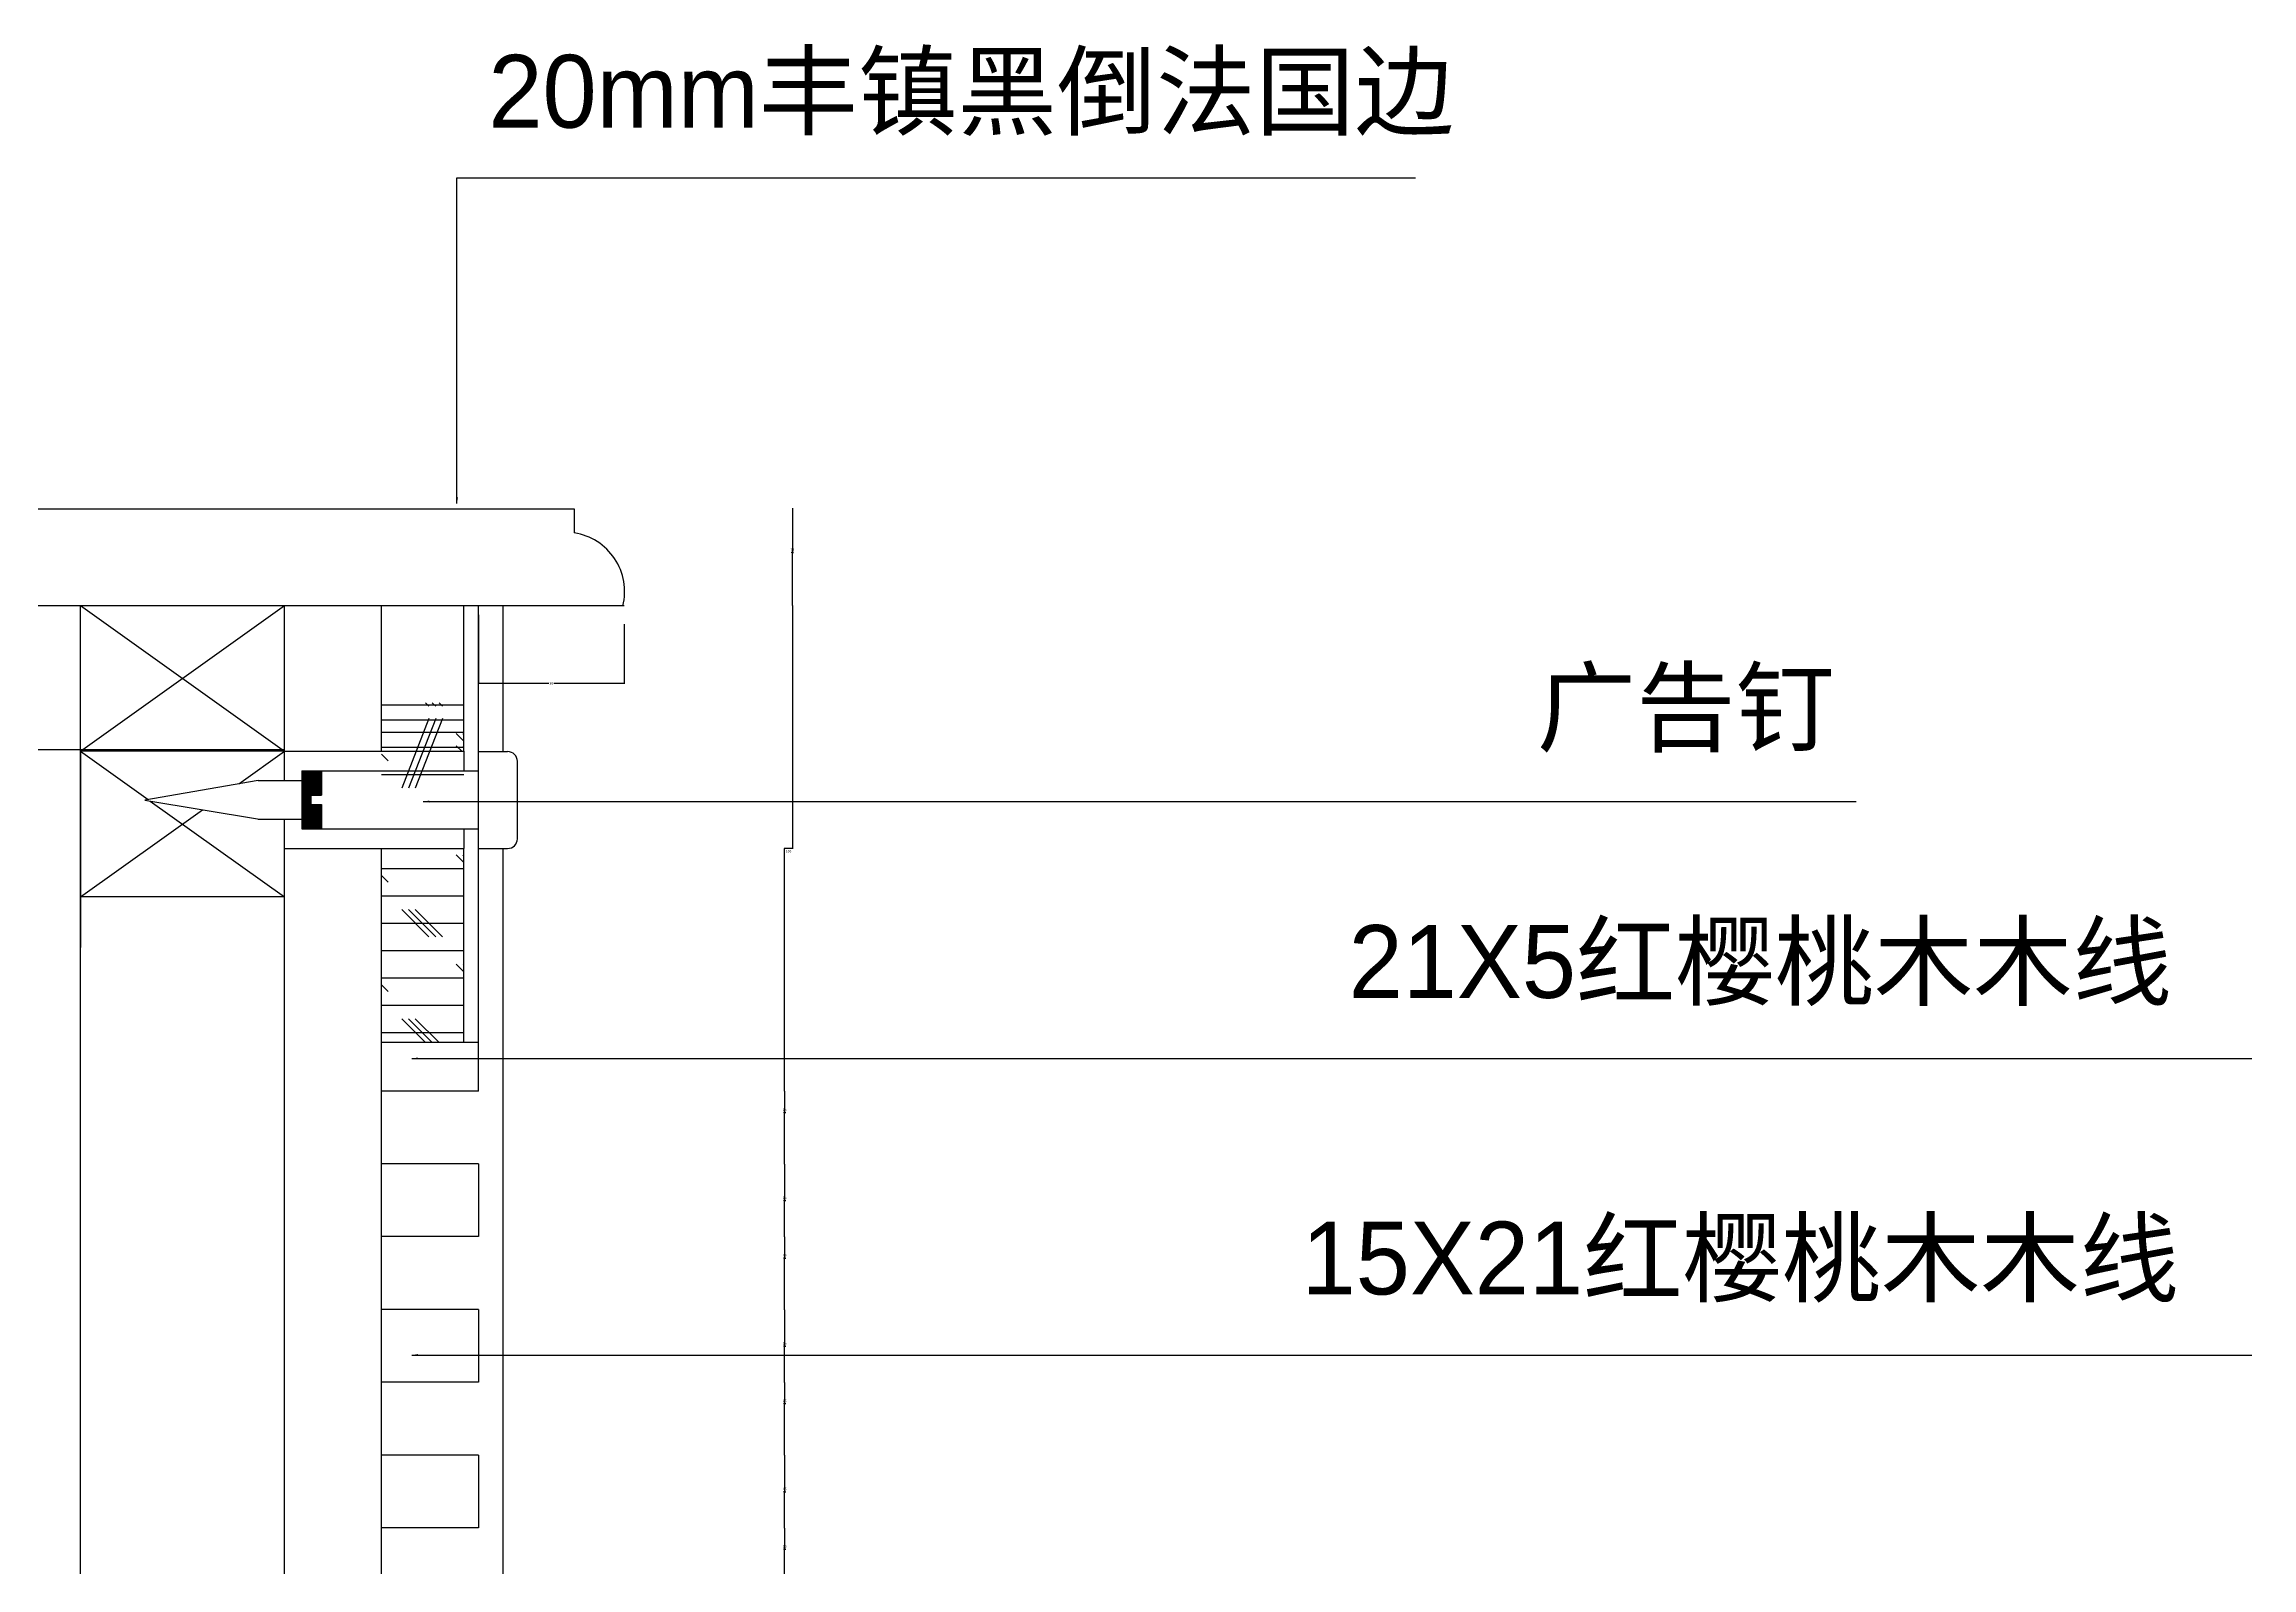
# Model space of a CAD drawing. Header units: metres. Extents: x 301917 to 303412, y 2705 to 5321.
# Drawn here: x 302503 to 303412, y 4606 to 5234 of the extents above; entities that cross this region are included whole.
import ezdxf

# ---------------------------------------------------------------- set-up
doc = ezdxf.new("R2010")
doc.units = ezdxf.units.M
for name, color, linetype in [('1', 5, 'Continuous'), ('10', 8, 'Continuous'), ('12', 1, 'Continuous'), ('17', 1, 'Continuous'), ('7', 7, 'Continuous'), ('LAYER4', 1, 'Continuous')]:
    doc.layers.add(name, color=color, linetype=linetype)
doc.dimstyles.get("Standard").update_dxf_attribs({"dimtxt": 2.5, "dimasz": 2.5, "dimexe": 1.25, "dimexo": 0.625, "dimtad": 1, "dimcen": 2.5, "dimazin": 3, "dimtfac": 1, "dimtmove": 0, "dimatfit": 3})

# ---------------------------------------------------------------- blocks, each defined once
blk = doc.blocks.new('_CLOSEDFILLED')
at = {"color": 0, "linetype": 'BYBLOCK'}
blk.add_solid([(-1, 0.2), (0, 0), (-1, -0.2)], dxfattribs=at)
blk = doc.blocks.new('*D10')
for p, q in [((302810.99, 5043.03), (302810.99, 5024.8)), ((302810.74, 5024.8), (302810.49, 5024.8)), ((302810.99, 5024.8), (302811.01, 5024.8)), ((302811.01, 5002.84), (302811.01, 5024.8)), ((302811.26, 5024.8), (302811.51, 5024.8))]:
    blk.add_line(p, q)
at = {"layer": 'Defpoints'}
for p in [(302810.99, 5043.03), (302810.99, 5024.8), (302811.01, 5002.84)]:
    blk.add_point(p, dxfattribs=at)
at = {"layer": '7', "xscale": 0.25, "yscale": 0.25}
blk.add_blockref('_CLOSEDFILLED', (302810.99, 5024.8), dxfattribs=at)
at = {"layer": '7', "xscale": 0.25, "yscale": 0.25, "rotation": 180}
blk.add_blockref('_CLOSEDFILLED', (302811.01, 5024.8), dxfattribs=at)
at = {"layer": '7', "insert": (302811, 5025.925), "char_height": 1, "attachment_point": 5}
blk.add_mtext('20', dxfattribs=at)
blk = doc.blocks.new('*D17')
for p, q in [((302811.01, 5002.84), (302811.01, 4902.79)), ((302811.26, 4902.79), (302807.55, 4902.79)), ((302807.8, 4802.74), (302807.8, 4902.79))]:
    blk.add_line(p, q)
at = {"layer": 'Defpoints'}
for p in [(302811.01, 5002.84), (302811.01, 4902.79), (302807.8, 4802.74)]:
    blk.add_point(p, dxfattribs=at)
at = {"layer": '7', "xscale": 0.25, "yscale": 0.25}
blk.add_blockref('_CLOSEDFILLED', (302807.8, 4902.79), dxfattribs=at)
at = {"layer": '7', "xscale": 0.25, "yscale": 0.25, "rotation": 180}
blk.add_blockref('_CLOSEDFILLED', (302811.01, 4902.79), dxfattribs=at)
at = {"layer": '7', "insert": (302809.405, 4901.665), "char_height": 1, "attachment_point": 5}
blk.add_mtext('100', dxfattribs=at)
blk = doc.blocks.new('*D18')
for p, q in [((302807.8, 4652.74), (302807.8, 4637.74)), ((302807.55, 4637.74), (302807.3, 4637.74)), ((302807.8, 4622.74), (302807.8, 4637.74)), ((302807.8, 4637.74), (302807.8, 4637.74)), ((302808.05, 4637.74), (302808.3, 4637.74))]:
    blk.add_line(p, q)
at = {"layer": 'Defpoints'}
for p in [(302807.8, 4652.74), (302807.8, 4637.74), (302807.8, 4622.74)]:
    blk.add_point(p, dxfattribs=at)
at = {"layer": '7', "xscale": 0.25, "yscale": 0.25}
blk.add_blockref('_CLOSEDFILLED', (302807.8, 4637.74), dxfattribs=at)
at = {"layer": '7', "xscale": 0.25, "yscale": 0.25, "rotation": 180}
blk.add_blockref('_CLOSEDFILLED', (302807.8, 4637.74), dxfattribs=at)
at = {"layer": '7', "insert": (302807.8, 4638.865), "char_height": 1, "attachment_point": 5}
blk.add_mtext('15', dxfattribs=at)
blk = doc.blocks.new('*D19')
for p, q in [((302807.8, 4682.74), (302807.8, 4674.03)), ((302807.55, 4674.03), (302807.3, 4674.03)), ((302807.8, 4652.74), (302807.8, 4674.03)), ((302807.8, 4674.03), (302807.8, 4674.03)), ((302808.05, 4674.03), (302808.3, 4674.03))]:
    blk.add_line(p, q)
at = {"layer": 'Defpoints'}
for p in [(302807.8, 4682.74), (302807.8, 4674.03), (302807.8, 4652.74)]:
    blk.add_point(p, dxfattribs=at)
at = {"layer": '7', "xscale": 0.25, "yscale": 0.25}
blk.add_blockref('_CLOSEDFILLED', (302807.8, 4674.03), dxfattribs=at)
at = {"layer": '7', "xscale": 0.25, "yscale": 0.25, "rotation": 180}
blk.add_blockref('_CLOSEDFILLED', (302807.8, 4674.03), dxfattribs=at)
at = {"layer": '7', "insert": (302807.8, 4675.155), "char_height": 1, "attachment_point": 5}
blk.add_mtext('15', dxfattribs=at)
blk = doc.blocks.new('*D20')
for p, q in [((302807.8, 4622.74), (302807.8, 4614.03)), ((302807.55, 4614.03), (302807.3, 4614.03)), ((302807.8, 4592.74), (302807.8, 4614.03)), ((302807.8, 4614.03), (302807.8, 4614.03)), ((302808.05, 4614.03), (302808.3, 4614.03))]:
    blk.add_line(p, q)
at = {"layer": 'Defpoints'}
for p in [(302807.8, 4622.74), (302807.8, 4614.03), (302807.8, 4592.74)]:
    blk.add_point(p, dxfattribs=at)
at = {"layer": '7', "xscale": 0.25, "yscale": 0.25}
blk.add_blockref('_CLOSEDFILLED', (302807.8, 4614.03), dxfattribs=at)
at = {"layer": '7', "xscale": 0.25, "yscale": 0.25, "rotation": 180}
blk.add_blockref('_CLOSEDFILLED', (302807.8, 4614.03), dxfattribs=at)
at = {"layer": '7', "insert": (302807.8, 4615.155), "char_height": 1, "attachment_point": 5}
blk.add_mtext('15', dxfattribs=at)
blk = doc.blocks.new('*D21')
for p, q in [((302807.8, 4712.74), (302807.8, 4697.74)), ((302807.55, 4697.74), (302807.3, 4697.74)), ((302807.8, 4682.74), (302807.8, 4697.74)), ((302807.8, 4697.74), (302807.8, 4697.74)), ((302808.05, 4697.74), (302808.3, 4697.74))]:
    blk.add_line(p, q)
at = {"layer": 'Defpoints'}
for p in [(302807.8, 4712.74), (302807.8, 4697.74), (302807.8, 4682.74)]:
    blk.add_point(p, dxfattribs=at)
at = {"layer": '7', "xscale": 0.25, "yscale": 0.25}
blk.add_blockref('_CLOSEDFILLED', (302807.8, 4697.74), dxfattribs=at)
at = {"layer": '7', "xscale": 0.25, "yscale": 0.25, "rotation": 180}
blk.add_blockref('_CLOSEDFILLED', (302807.8, 4697.74), dxfattribs=at)
at = {"layer": '7', "insert": (302807.8, 4698.865), "char_height": 1, "attachment_point": 5}
blk.add_mtext('15', dxfattribs=at)
blk = doc.blocks.new('*D22')
for p, q in [((302807.8, 4742.74), (302807.8, 4734.03)), ((302807.55, 4734.03), (302807.3, 4734.03)), ((302807.8, 4712.74), (302807.8, 4734.03)), ((302807.8, 4734.03), (302807.8, 4734.03)), ((302808.05, 4734.03), (302808.3, 4734.03))]:
    blk.add_line(p, q)
at = {"layer": 'Defpoints'}
for p in [(302807.8, 4742.74), (302807.8, 4734.03), (302807.8, 4712.74)]:
    blk.add_point(p, dxfattribs=at)
at = {"layer": '7', "xscale": 0.25, "yscale": 0.25}
blk.add_blockref('_CLOSEDFILLED', (302807.8, 4734.03), dxfattribs=at)
at = {"layer": '7', "xscale": 0.25, "yscale": 0.25, "rotation": 180}
blk.add_blockref('_CLOSEDFILLED', (302807.8, 4734.03), dxfattribs=at)
at = {"layer": '7', "insert": (302807.8, 4735.155), "char_height": 1, "attachment_point": 5}
blk.add_mtext('15', dxfattribs=at)
blk = doc.blocks.new('*D23')
for p, q in [((302807.8, 4772.74), (302807.8, 4757.74)), ((302807.55, 4757.74), (302807.3, 4757.74)), ((302807.8, 4742.74), (302807.8, 4757.74)), ((302807.8, 4757.74), (302807.8, 4757.74)), ((302808.05, 4757.74), (302808.3, 4757.74))]:
    blk.add_line(p, q)
at = {"layer": 'Defpoints'}
for p in [(302807.8, 4772.74), (302807.8, 4757.74), (302807.8, 4742.74)]:
    blk.add_point(p, dxfattribs=at)
at = {"layer": '7', "xscale": 0.25, "yscale": 0.25}
blk.add_blockref('_CLOSEDFILLED', (302807.8, 4757.74), dxfattribs=at)
at = {"layer": '7', "xscale": 0.25, "yscale": 0.25, "rotation": 180}
blk.add_blockref('_CLOSEDFILLED', (302807.8, 4757.74), dxfattribs=at)
at = {"layer": '7', "insert": (302807.8, 4758.865), "char_height": 1, "attachment_point": 5}
blk.add_mtext('15', dxfattribs=at)
blk = doc.blocks.new('*D24')
for p, q in [((302807.55, 4794.03), (302807.3, 4794.03)), ((302807.8, 4802.74), (302807.8, 4794.03)), ((302807.8, 4772.74), (302807.8, 4794.03)), ((302807.8, 4794.03), (302807.8, 4794.03)), ((302808.05, 4794.03), (302808.3, 4794.03))]:
    blk.add_line(p, q)
at = {"layer": 'Defpoints'}
for p in [(302807.8, 4802.74), (302807.8, 4794.03), (302807.8, 4772.74)]:
    blk.add_point(p, dxfattribs=at)
at = {"layer": '7', "xscale": 0.25, "yscale": 0.25}
blk.add_blockref('_CLOSEDFILLED', (302807.8, 4794.03), dxfattribs=at)
at = {"layer": '7', "xscale": 0.25, "yscale": 0.25, "rotation": 180}
blk.add_blockref('_CLOSEDFILLED', (302807.8, 4794.03), dxfattribs=at)
at = {"layer": '7', "insert": (302807.8, 4795.155), "char_height": 1, "attachment_point": 5}
blk.add_mtext('15', dxfattribs=at)
blk = doc.blocks.new('*D25')
for p, q in [((302681.66, 4999.11), (302681.66, 4970.8)), ((302741.65, 4995.23), (302741.65, 4970.8)), ((302710.655, 4970.8), (302681.41, 4970.8)), ((302741.9, 4970.8), (302712.655, 4970.8))]:
    blk.add_line(p, q)
at = {"layer": 'Defpoints'}
for p in [(302681.66, 4999.11), (302741.65, 4995.23), (302741.65, 4970.8)]:
    blk.add_point(p, dxfattribs=at)
at = {"layer": '7', "xscale": 0.25, "yscale": 0.25}
blk.add_blockref('_CLOSEDFILLED', (302681.66, 4970.8), dxfattribs=at)
at = {"layer": '7', "xscale": 0.25, "yscale": 0.25, "rotation": 180}
blk.add_blockref('_CLOSEDFILLED', (302741.65, 4970.8), dxfattribs=at)
at = {"layer": '7', "insert": (302711.655, 4970.8), "char_height": 1, "attachment_point": 5}
blk.add_mtext('30', dxfattribs=at)

msp = doc.modelspace()

# ---------------------------------------------------------------- linework, layer by layer
at = {"layer": '1'}
for p, q in [((302691.65, 5002.84), (302691.65, 4942.69)), ((302691.65, 4902.76), (302691.65, 3502.76))]:
    msp.add_line(p, q, dxfattribs=at)
at = {"layer": '10'}
for p, q in [((302641.65, 4961.99), (302675.65, 4961.99)), ((302661.24, 4961.37), (302659.76, 4962.84)), ((302664.05, 4961.37), (302662.58, 4962.84)), ((302666.87, 4961.37), (302665.39, 4962.84)), ((302641.65, 4955.74), (302675.65, 4955.74)), ((302641.65, 4950.74), (302675.65, 4950.74)), ((302661.24, 4956.37), (302649.99, 4927.62)), ((302664.05, 4956.37), (302652.8, 4927.62)), ((302666.87, 4956.37), (302655.62, 4927.62)), ((302675.65, 4946.96), (302672.49, 4950.12)), ((302675.65, 4949.77), (302675.3, 4950.12)), ((302641.65, 4944.49), (302675.65, 4944.49)), ((302644.37, 4938.87), (302641.65, 4941.58)), ((302674.76, 4942.84), (302672.49, 4945.12)), ((302675.65, 4944.77), (302675.3, 4945.12)), ((302641.65, 4933.24), (302675.65, 4933.24)), ((302641.65, 4894.49), (302675.65, 4894.49)), ((302675.65, 4896.96), (302672.49, 4900.12)), ((302675.65, 4899.77), (302675.3, 4900.12)), ((302644.37, 4888.87), (302641.65, 4891.58)), ((302641.65, 4883.24), (302675.65, 4883.24)), ((302661.24, 4866.37), (302649.99, 4877.62)), ((302664.05, 4866.37), (302652.8, 4877.62)), ((302666.87, 4866.37), (302655.62, 4877.62)), ((302641.65, 4871.99), (302675.65, 4871.99)), ((302641.65, 4860.74), (302675.65, 4860.74)), ((302641.65, 4849.49), (302675.65, 4849.49)), ((302675.65, 4851.96), (302672.49, 4855.12)), ((302675.65, 4854.77), (302675.3, 4855.12)), ((302644.37, 4843.87), (302641.65, 4846.58)), ((302641.65, 4838.24), (302675.65, 4838.24)), ((302659.76, 4822.84), (302649.99, 4832.62)), ((302662.58, 4822.84), (302652.8, 4832.62)), ((302665.39, 4822.84), (302655.62, 4832.62)), ((302641.65, 4826.99), (302675.65, 4826.99))]:
    msp.add_line(p, q, dxfattribs=at)
at = {"layer": '12'}
for p, q in [((302097.13, 5042.84), (302721.12, 5042.76)), ((302721.12, 5042.76), (302721.12, 5032.8)), ((302097.13, 5002.84), (302741.65, 5002.84)), ((302517.63, 3202.76), (302517.63, 5002.84)), ((302517.63, 4942.84), (302601.65, 5002.84)), ((302517.63, 5002.84), (302601.65, 4942.84)), ((302601.65, 4930.84), (302601.65, 5002.84)), ((302641.65, 4942.84), (302641.65, 5002.84)), ((302675.65, 4942.84), (302675.65, 5002.84)), ((302681.65, 4802.84), (302681.65, 5002.84)), ((302097.13, 4943.6), (302601.65, 4943.6)), ((302517.63, 4942.84), (302545.54, 4922.91)), ((302517.63, 4942.84), (302517.63, 4861.94)), ((302601.65, 4942.84), (302517.63, 4942.84)), ((302582.89, 4929.45), (302601.65, 4942.84)), ((302601.65, 4930.84), (302601.65, 4942.84)), ((302546.4, 4922.3), (302601.65, 4882.84)), ((302517.63, 4882.84), (302567.89, 4918.74)), ((302601.65, 3490.76), (302601.65, 4914.84)), ((302601.65, 4861.94), (302601.65, 4914.84)), ((302641.65, 3502.76), (302641.65, 4902.84)), ((302675.65, 4822.84), (302675.65, 4902.84)), ((302681.65, 4802.84), (302641.65, 4802.84))]:
    msp.add_line(p, q, dxfattribs=at)
msp.add_arc((302717.42, 5008.65), 24.43, 346.11, 81.29, dxfattribs=at)
at = {"layer": '17'}
for p, q in [((302601.65, 4942.84), (302675.65, 4942.84)), ((302675.65, 4942.84), (302675.65, 4934.84)), ((302681.65, 4942.69), (302693.65, 4942.69)), ((302590.85, 4930.84), (302544.15, 4922.67)), ((302590.85, 4930.84), (302608.89, 4930.84)), ((302608.89, 4934.84), (302608.89, 4924.69)), ((302608.89, 4934.84), (302608.89, 4910.84)), ((302608.89, 4934.84), (302672.81, 4934.84)), ((302608.89, 4934.84), (302681.45, 4934.84)), ((302608.89, 4934.75), (302616.89, 4934.75)), ((302608.89, 4934.25), (302616.89, 4934.25)), ((302608.89, 4933.75), (302616.89, 4933.75)), ((302608.89, 4933.25), (302616.89, 4933.25)), ((302608.89, 4932.75), (302616.89, 4932.75)), ((302608.89, 4932.25), (302616.89, 4932.25)), ((302608.89, 4931.75), (302616.89, 4931.75)), ((302608.89, 4931.25), (302616.89, 4931.25)), ((302608.89, 4930.75), (302616.89, 4930.75)), ((302609.55, 4934.84), (302681.65, 4934.84)), ((302616.89, 4934.84), (302616.89, 4924.69)), ((302697.65, 4906.76), (302697.65, 4938.69)), ((302697.65, 4906.76), (302697.65, 4938.69)), ((302544.15, 4922.67), (302591.38, 4914.84)), ((302608.89, 4930.25), (302616.89, 4930.25)), ((302608.89, 4929.75), (302616.89, 4929.75)), ((302608.89, 4929.25), (302616.89, 4929.25)), ((302608.89, 4928.75), (302616.89, 4928.75)), ((302608.89, 4928.25), (302616.89, 4928.25)), ((302608.89, 4927.75), (302616.89, 4927.75)), ((302608.89, 4927.25), (302616.89, 4927.25)), ((302608.89, 4926.75), (302616.89, 4926.75)), ((302608.89, 4926.25), (302616.89, 4926.25)), ((302608.89, 4925.75), (302616.89, 4925.75)), ((302608.89, 4925.25), (302616.89, 4925.25)), ((302608.89, 4924.75), (302616.89, 4924.75)), ((302608.89, 4924.25), (302612.51, 4924.25)), ((302608.89, 4923.75), (302612.51, 4923.75)), ((302608.89, 4923.25), (302612.51, 4923.25)), ((302608.89, 4922.75), (302612.51, 4922.75)), ((302608.89, 4922.25), (302612.51, 4922.25)), ((302608.89, 4921.75), (302612.51, 4921.75)), ((302616.89, 4924.69), (302612.51, 4924.69)), ((302612.51, 4924.69), (302612.51, 4920.97)), ((302590.85, 4914.84), (302608.89, 4914.84)), ((302608.89, 4921.25), (302612.51, 4921.25)), ((302608.89, 4920.75), (302616.89, 4920.75)), ((302608.89, 4920.25), (302616.89, 4920.25)), ((302608.89, 4919.75), (302616.89, 4919.75)), ((302608.89, 4919.25), (302616.89, 4919.25)), ((302608.89, 4918.75), (302616.89, 4918.75)), ((302608.89, 4918.25), (302616.89, 4918.25)), ((302608.89, 4917.75), (302616.89, 4917.75)), ((302608.89, 4917.25), (302616.89, 4917.25)), ((302608.89, 4916.75), (302616.89, 4916.75)), ((302608.89, 4916.25), (302616.89, 4916.25)), ((302608.89, 4915.75), (302616.89, 4915.75)), ((302608.89, 4915.25), (302616.89, 4915.25)), ((302608.89, 4914.75), (302616.89, 4914.75)), ((302608.89, 4914.25), (302616.89, 4914.25)), ((302608.89, 4913.75), (302616.89, 4913.75)), ((302608.89, 4913.25), (302616.89, 4913.25)), ((302608.89, 4912.75), (302616.89, 4912.75)), ((302608.89, 4912.25), (302616.89, 4912.25)), ((302612.51, 4920.97), (302616.89, 4920.97)), ((302616.89, 4920.97), (302616.89, 4910.84)), ((302608.89, 4911.75), (302616.89, 4911.75)), ((302608.89, 4911.25), (302616.89, 4911.25)), ((302608.89, 4910.84), (302672.81, 4910.84)), ((302609.55, 4910.84), (302681.65, 4910.84)), ((302609.55, 4910.84), (302681.65, 4910.84)), ((302675.65, 4910.84), (302675.65, 4902.84)), ((302601.65, 4902.84), (302675.65, 4902.84)), ((302667.15, 4902.84), (302667.15, 4902.84)), ((302681.65, 4902.76), (302693.65, 4902.76))]:
    msp.add_line(p, q, dxfattribs=at)
for centre, start, end in [((302693.65, 4938.69), 0, 90), ((302693.65, 4938.69), 0, 90), ((302693.65, 4906.76), 270, 0), ((302693.65, 4906.76), 270, 0)]:
    msp.add_arc(centre, 4, start, end, dxfattribs=at)
at = {"layer": 'LAYER4'}
for p, q in [((302601.65, 4882.84), (302517.63, 4882.84)), ((302681.65, 4822.84), (302641.65, 4822.84)), ((302681.65, 4802.84), (302641.65, 4802.84)), ((302681.65, 4772.84), (302641.65, 4772.84)), ((302681.65, 4772.84), (302681.65, 4742.84)), ((302681.65, 4742.84), (302641.65, 4742.84)), ((302681.65, 4712.84), (302641.65, 4712.84)), ((302681.65, 4712.84), (302641.65, 4712.84)), ((302681.65, 4712.84), (302681.65, 4682.84)), ((302681.65, 4712.84), (302681.65, 4682.84)), ((302681.65, 4682.84), (302641.65, 4682.84)), ((302681.65, 4682.84), (302641.65, 4682.84)), ((302681.65, 4652.84), (302641.65, 4652.84)), ((302681.65, 4652.84), (302641.65, 4652.84)), ((302681.65, 4652.84), (302681.65, 4622.84)), ((302681.65, 4652.84), (302681.65, 4622.84)), ((302681.65, 4622.84), (302641.65, 4622.84)), ((302681.65, 4622.84), (302641.65, 4622.84))]:
    msp.add_line(p, q, dxfattribs=at)

# ---------------------------------------------------------------- texts
at = {"layer": '7', "char_height": 30, "attachment_point": 1}
for s, insert in [('\\f幼圆|b0|i0|c134|p49;20\\f幼圆|b0|i0|c0|p49;mm\\f幼圆|b0|i0|c134|p49;丰镇黑倒法国边', (302685.72, 5229.8)), ('\\f幼圆|b0|i0|c134|p49;广告钉', (303117.74, 4975.93)), ('\\f幼圆|b0|i0|c134|p49;21X5红樱桃木木线', (303040.18, 4871.21)), ('\\f幼圆|b0|i0|c134|p49;15X21红樱桃木木线', (303020.81, 4749.01))]:
    msp.add_mtext(s, dxfattribs=dict(at, insert=insert))

# ---------------------------------------------------------------- dimensions: what is measured, and where the dimension line sits
at = {"layer": '7'}
for base, p1, p2, text, picture, middle in [((302810.99, 5024.8), (302810.99, 5043.03), (302811.01, 5002.84), '20', '*D10', (302811, 5025.925)), ((302741.65, 4970.8), (302741.65, 4995.23), (302681.66, 4999.11), '30', '*D25', (302711.655, 4970.8)), ((302811.01, 4902.79), (302811.01, 5002.84), (302807.8, 4802.74), '100', '*D17', (302809.405, 4901.665)), ((302807.8, 4794.03), (302807.8, 4802.74), (302807.8, 4772.74), '15', '*D24', (302807.8, 4795.155)), ((302807.8, 4757.74), (302807.8, 4772.74), (302807.8, 4742.74), '15', '*D23', (302807.8, 4758.865)), ((302807.8, 4734.03), (302807.8, 4742.74), (302807.8, 4712.74), '15', '*D22', (302807.8, 4735.155)), ((302807.8, 4697.74), (302807.8, 4712.74), (302807.8, 4682.74), '15', '*D21', (302807.8, 4698.865)), ((302807.8, 4674.03), (302807.8, 4682.74), (302807.8, 4652.74), '15', '*D19', (302807.8, 4675.155)), ((302807.8, 4637.74), (302807.8, 4652.74), (302807.8, 4622.74), '15', '*D18', (302807.8, 4638.865)), ((302807.8, 4614.03), (302807.8, 4622.74), (302807.8, 4592.74), '15', '*D20', (302807.8, 4615.155))]:
    dim = msp.add_linear_dim(base=base, p1=p1, p2=p2, text=text, dimstyle='Standard', dxfattribs=at)
    dim.commit()
    dim.dimension.update_dxf_attribs({"geometry": picture, "text_midpoint": middle})

# ---------------------------------------------------------------- leaders
for points in [[(302672.78, 5044.96), (302672.78, 5179.1), (303067.71, 5179.1)], [(302658.9, 4922.11), (303249.35, 4922.11)], [(302654.23, 4816.24), (303412.35, 4816.24)], [(302654.23, 4694.04), (303412.35, 4694.04)]]:
    msp.add_leader(points, dimstyle='Standard', dxfattribs=at)

doc.saveas('drawing.dxf')
